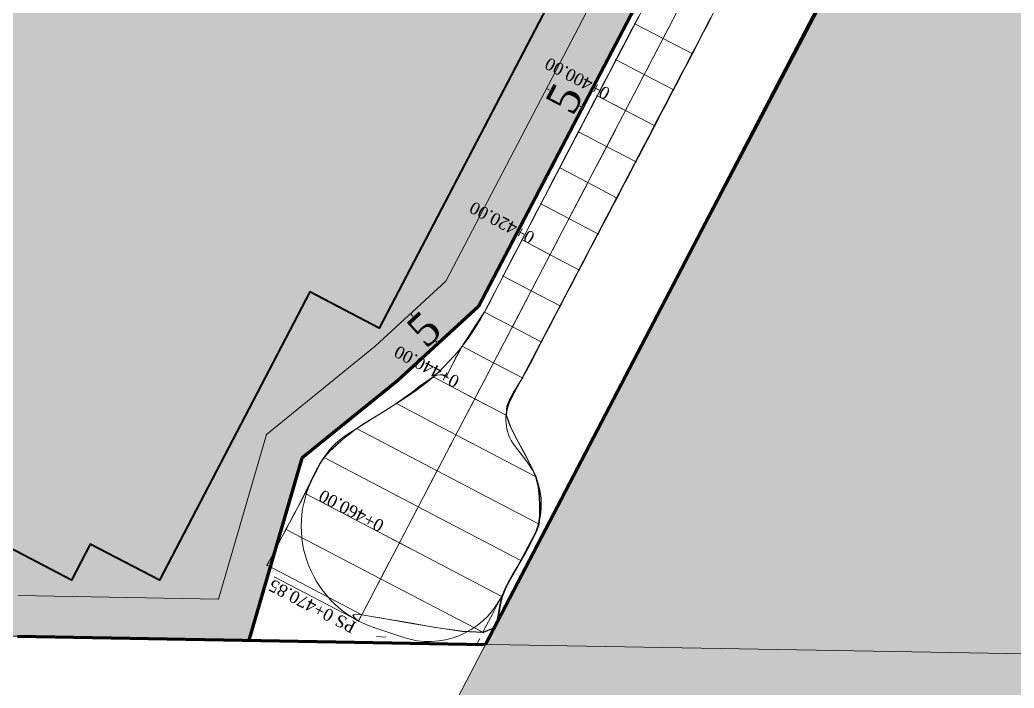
# Model space of a CAD drawing. Header units: metres. Extents: x 478603 to 489313, y 4282657 to 4289463.
# Drawn here: x 479417.5 to 479539.8, y 4286476.1 to 4286558.3 of the extents above; entities that cross this region are included whole.
import ezdxf

# ---------------------------------------------------------------- set-up
doc = ezdxf.new("R2010")
doc.units = ezdxf.units.M
for name, color, linetype, lineweight in [('ADAKENARI', 18, 'Continuous', 0), ('EKS_4', 5, 'Continuous', 0), ('EKSENLER', 3, 'Continuous', 0), ('EYLUL_REV', 8, 'Continuous', 0), ('HDA_4', 30, 'Continuous', 0), ('HDO_4', 30, 'Continuous', 0), ('KALDIRIM', 11, 'Continuous', 0), ('KDA_4', 150, 'Continuous', 20), ('KYA_4', 1, 'Continuous', 20), ('KYO_4', 1, 'Continuous', 20), ('PARSEL_ALAN', 254, 'Continuous', 0), ('PARSEL_SERA_ALAN', 9, 'Continuous', 40), ('PL_ALİNMAN', 1, 'Continuous', 0), ('PL_ENKESIT', 1, 'Continuous', 0), ('PL_KM', 4, 'Continuous', 0), ('PL_KMYAZI', 30, 'Continuous', 0), ('PL_TOTFKM', 7, 'Continuous', 0), ('REVIZE_ONERI_KAM_SNR', 9, 'Continuous', 0), ('ROL_CEPHE', 1, 'Continuous', 0), ('SEV_KYA_HDA', 3, 'Continuous', 0), ('SEV_KYO_HDO', 3, 'Continuous', 0), ('SEV_YKA_KDA', 3, 'Continuous', 0), ('SNR_PLANONAMAA', 233, 'Continuous', 0), ('SNR_YAPIYAK', 18, 'Continuous', 0), ('YKA_4', 33, 'Continuous', 0), ('YKO_4', 33, 'Continuous', 0)]:
    doc.layers.add(name, color=color, linetype=linetype, lineweight=lineweight)
doc.styles.get("Standard").update_dxf_attribs({"font": 'times.ttf'})

msp = doc.modelspace()

# ---------------------------------------------------------------- hatches: boundary and pattern name
at = {"layer": 'PARSEL_ALAN'}
msp.add_hatch(color=256, dxfattribs=at).paths.add_polyline_path([(479298.51, 4286716.47), (479302.24, 4286717.24), (479338.77, 4286687.67), (479363.6, 4286670.69), (479498.89, 4286577.31), (479499.97, 4286572.94), (479473.93, 4286523.09), (479464.49, 4286514.43), (479452.19, 4286504.42), (479445.65, 4286482.02), (479417.18, 4286482.51), (479348.22, 4286483.7), (479307.46, 4286488.78), (479198.43, 4286501.74), (479189.29, 4286507.41)])
at = {"layer": 'PARSEL_SERA_ALAN'}
msp.add_hatch(color=256, dxfattribs=at).paths.add_polyline_path([(479294.52, 4286698.02), (479379.6, 4286653.57), (479377.29, 4286649.14), (479411.32, 4286631.35), (479409.01, 4286626.92), (479443.04, 4286609.14), (479440.73, 4286604.71), (479474.76, 4286586.93), (479472.45, 4286582.49), (479489.46, 4286573.6), (479461.68, 4286520.42), (479453.17, 4286524.87), (479434.65, 4286489.42), (479426.14, 4286493.86), (479423.82, 4286489.43), (479415.31, 4286493.88), (479413, 4286489.45), (479404.49, 4286493.89), (479402.18, 4286489.46), (479393.67, 4286493.9), (479391.35, 4286489.47), (479382.84, 4286493.92), (479380.53, 4286489.49), (479372.02, 4286493.93), (479369.7, 4286489.5), (479361.19, 4286493.95), (479358.88, 4286489.52), (479350.37, 4286493.96), (479348.06, 4286489.53), (479331.04, 4286498.42), (479328.72, 4286493.99), (479320.21, 4286498.43), (479317.9, 4286494), (479309.39, 4286498.45), (479307.07, 4286494.02), (479290.06, 4286502.91), (479287.74, 4286498.48), (479279.23, 4286502.92), (479276.92, 4286498.49), (479259.9, 4286507.38), (479257.59, 4286502.95), (479249.08, 4286507.39), (479246.76, 4286502.96), (479238.25, 4286507.41), (479235.94, 4286502.98), (479218.92, 4286511.87), (479216.6, 4286507.44), (479208.1, 4286511.88), (479199.59, 4286516.33)])
at = {"layer": 'REVIZE_ONERI_KAM_SNR'}
msp.add_hatch(color=256, dxfattribs=at).paths.add_polyline_path([(480391.37, 4287736.67), (479958.38, 4287021.55), (479846.66, 4286823.22), (479817.89, 4286807.32), (479678.54, 4286593.14), (479667.02, 4286563.36), (479171.87, 4285664.49), (479060.05, 4285423.5), (478955.18, 4285211.94), (478971.57, 4285181.44), (478973.58, 4285138.06), (478896.83, 4284994.41), (478884.26, 4284953.22), (478871.38, 4284822.15), (478829.64, 4284818.29), (478829.64, 4284859.4), (478806.79, 4284865.48), (478716.87, 4284674.35), (478705.55, 4284645.23), (478602.86, 4284697.15), (478665.09, 4284834.56), (478661.84, 4284859.59), (478721.27, 4284982.03), (478734.09, 4284989.86), (478857.78, 4285241.35), (478838.86, 4285277.85), (478831.67, 4285382.6), (478866.61, 4285387.39), (478882.65, 4285289.09), (479341.44, 4286225.89), (479492.42, 4286515.34), (479668.69, 4286852.71), (479834.72, 4287134.36), (480316.15, 4287820.51), (480353.75, 4287856.55), (480321.39, 4287969.42), (480358.64, 4287985.06), (480384.47, 4287906.35), (480463.86, 4288018.44), (480598.66, 4288207.44), (480775.09, 4288481.28), (480856.22, 4288581.77), (481195.87, 4289025.92), (481277.92, 4288967.09), (481191.32, 4288856.62), (480684.78, 4288177.97), (480420.91, 4287781.11), (480447.15, 4287667.53), (480456.56, 4287584.46), (480422.31, 4287581.55), (480417.61, 4287623.09), (480404.49, 4287679.88)])

# ---------------------------------------------------------------- linework, layer by layer
at = {"layer": 'ADAKENARI', "lineweight": 200}
for p, q in [((479474.77, 4286481.51), (479580.55, 4286684.03)), ((479499.97, 4286572.94), (479473.93, 4286523.09)), ((479473.93, 4286523.09), (479463.95, 4286513.93)), ((479463.95, 4286513.93), (479452.19, 4286504.42)), ((479452.19, 4286504.42), (479445.65, 4286482.02))]:
    msp.add_line(p, q, dxfattribs=at)
at = {"layer": 'ADAKENARI', "lineweight": 100}
msp.add_line((479417.18, 4286482.51), (479474.77, 4286481.51), dxfattribs=at)
at = {"layer": 'EKS_4'}
for p in [(479496.64, 4286556.03, 935.74), (479494.32, 4286551.6, 935.73), (479492.01, 4286547.17, 935.72), (479489.69, 4286542.74, 935.71), (479487.37, 4286538.31, 935.71), (479485.05, 4286533.88, 935.7), (479482.73, 4286529.45, 935.69), (479480.41, 4286525.02, 935.68), (479478.1, 4286520.59, 935.67), (479475.78, 4286516.16, 935.67), (479473.46, 4286511.73, 935.66), (479471.14, 4286507.3, 935.65), (479468.82, 4286502.87, 935.64), (479466.5, 4286498.44, 935.64), (479464.19, 4286494.01, 935.63), (479461.87, 4286489.58, 935.62), (479459.15, 4286484.39, 935.61), (479459.55, 4286485.15, 935.61)]:
    msp.add_point(p, dxfattribs=at)
at = {"layer": 'EKSENLER'}
msp.add_line((479567.26, 4286690.98), (479459.15, 4286484.39), dxfattribs=at)
at = {"layer": 'EYLUL_REV'}
msp.add_polyline3d([(479198.43, 4286501.74, 0), (479307.46, 4286488.78, 0), (479348.22, 4286483.7, 0), (479564.89, 4286479.96, 0), (479614.14, 4286439.89, 0)], dxfattribs=at)
at = {"layer": 'HDA_4'}
msp.add_polyline3d([(479493.63, 4286558.73, 935.69), (479493.17, 4286557.85, 935.69), (479492.7, 4286556.96, 935.68), (479492.24, 4286556.08, 935.68), (479491.78, 4286555.19, 935.68), (479491.31, 4286554.3, 935.68), (479490.85, 4286553.42, 935.68), (479490.39, 4286552.53, 935.68), (479489.93, 4286551.64, 935.68), (479489.46, 4286550.76, 935.67), (479489, 4286549.87, 935.67), (479488.54, 4286548.99, 935.67), (479488.07, 4286548.1, 935.67), (479487.61, 4286547.21, 935.67), (479487.15, 4286546.33, 935.67), (479486.68, 4286545.44, 935.66), (479486.22, 4286544.55, 935.66), (479485.76, 4286543.67, 935.66), (479485.29, 4286542.78, 935.66), (479484.83, 4286541.9, 935.66), (479484.37, 4286541.01, 935.66), (479483.9, 4286540.12, 935.66), (479483.44, 4286539.24, 935.65), (479482.98, 4286538.35, 935.65), (479482.51, 4286537.46, 935.65), (479482.05, 4286536.58, 935.65), (479481.59, 4286535.69, 935.65), (479481.12, 4286534.81, 935.65), (479480.66, 4286533.92, 935.64), (479480.2, 4286533.03, 935.64), (479479.74, 4286532.15, 935.64), (479479.27, 4286531.26, 935.64), (479478.81, 4286530.37, 935.64), (479478.34, 4286529.49, 935.64), (479477.88, 4286528.6, 935.64), (479477.42, 4286527.72, 935.63), (479476.96, 4286526.83, 935.63), (479476.5, 4286525.94, 935.63), (479476.04, 4286525.05, 935.63), (479475.59, 4286524.16, 935.63), (479475.12, 4286523.27, 935.63), (479474.64, 4286522.4, 935.62), (479474.12, 4286521.54, 935.62), (479473.57, 4286520.7, 935.62), (479473.02, 4286519.86, 935.62), (479472.46, 4286519.02, 935.62), (479471.91, 4286518.19, 935.62), (479471.92, 4286518.21, 935.64)], dxfattribs=at)
for p in [(479493.17, 4286557.85, 935.69), (479490.85, 4286553.42, 935.68), (479488.54, 4286548.99, 935.67), (479486.22, 4286544.55, 935.66), (479483.9, 4286540.12, 935.66), (479481.59, 4286535.69, 935.65), (479479.27, 4286531.26, 935.64), (479476.96, 4286526.83, 935.63), (479474.64, 4286522.4, 935.62), (479471.91, 4286518.19, 935.62), (479459.14, 4286484.4, 935.56)]:
    msp.add_point(p, dxfattribs=at)
at = {"layer": 'HDO_4'}
msp.add_polyline3d([(479502.51, 4286558.6, 935.69), (479502.05, 4286557.72, 935.69), (479501.59, 4286556.83, 935.69), (479501.12, 4286555.94, 935.69), (479500.66, 4286555.06, 935.69), (479500.19, 4286554.17, 935.69), (479499.73, 4286553.29, 935.68), (479499.27, 4286552.4, 935.68), (479498.8, 4286551.51, 935.68), (479498.34, 4286550.63, 935.68), (479497.88, 4286549.74, 935.68), (479497.41, 4286548.86, 935.68), (479496.95, 4286547.97, 935.68), (479496.49, 4286547.08, 935.67), (479496.02, 4286546.2, 935.67), (479495.56, 4286545.31, 935.67), (479495.09, 4286544.42, 935.67), (479494.63, 4286543.54, 935.67), (479494.17, 4286542.65, 935.67), (479493.7, 4286541.77, 935.66), (479493.24, 4286540.88, 935.66), (479492.78, 4286539.99, 935.66), (479492.31, 4286539.11, 935.66), (479491.85, 4286538.22, 935.66), (479491.39, 4286537.34, 935.66), (479490.92, 4286536.45, 935.66), (479490.46, 4286535.56, 935.65), (479489.99, 4286534.68, 935.65), (479489.53, 4286533.79, 935.65), (479489.07, 4286532.91, 935.65), (479488.6, 4286532.02, 935.65), (479488.14, 4286531.13, 935.65), (479487.68, 4286530.25, 935.64), (479487.21, 4286529.36, 935.64), (479486.75, 4286528.48, 935.64), (479486.28, 4286527.59, 935.64), (479485.82, 4286526.7, 935.64), (479485.36, 4286525.82, 935.64), (479484.89, 4286524.93, 935.64), (479484.43, 4286524.05, 935.63), (479483.97, 4286523.16, 935.63), (479483.5, 4286522.28, 935.63), (479483.04, 4286521.39, 935.63), (479482.57, 4286520.5, 935.63), (479482.11, 4286519.62, 935.63), (479481.65, 4286518.73, 935.62), (479481.19, 4286517.84, 935.62), (479480.74, 4286516.95, 935.62), (479480.28, 4286516.06, 935.62), (479479.81, 4286515.18, 935.62), (479479.33, 4286514.3, 935.62), (479478.81, 4286513.44, 935.62), (479478.28, 4286512.59, 935.61), (479477.79, 4286511.72, 935.61), (479477.41, 4286510.79, 935.61), (479477.33, 4286509.71, 935.61), (479477.81, 4286508.32, 935.61), (479478.59, 4286506.79, 935.61), (479479.45, 4286505.21, 935.6), (479480.29, 4286503.64, 935.6), (479480.95, 4286502.16, 935.6), (479481.28, 4286500.87, 935.6), (479481.4, 4286499.67, 935.6), (479481.45, 4286498.52, 935.6), (479481.43, 4286497.4, 935.6), (479481.3, 4286496.34, 935.59), (479480.98, 4286495.38, 935.59), (479480.55, 4286494.47, 935.59), (479480.09, 4286493.59, 935.59), (479479.61, 4286492.71, 935.59), (479479.13, 4286491.83, 935.59), (479478.62, 4286490.97, 935.58), (479478.12, 4286490.1, 935.58), (479477.63, 4286489.23, 935.58), (479477.16, 4286488.34, 935.58), (479476.79, 4286487.42, 935.58), (479476.56, 4286486.41, 935.58), (479476.39, 4286485.38, 935.58), (479476.16, 4286484.39, 935.57), (479475.67, 4286483.51, 935.57), (479474.45, 4286483, 935.57), (479471.89, 4286483.13, 935.57), (479468.63, 4286483.61, 935.57), (479465.21, 4286484.19, 935.57), (479461.99, 4286484.76, 935.56), (479459.56, 4286485.14, 935.56), (479458.6, 4286485.2, 935.56), (479458.45, 4286485.06, 935.56), (479458.6, 4286484.86, 935.56), (479458.87, 4286484.63, 935.56), (479459.16, 4286484.39, 935.56)], dxfattribs=at)
for p in [(479500.19, 4286554.17, 935.69), (479497.88, 4286549.74, 935.68), (479495.56, 4286545.31, 935.67), (479493.24, 4286540.88, 935.66), (479490.92, 4286536.45, 935.66), (479488.6, 4286532.02, 935.65), (479486.28, 4286527.59, 935.64), (479483.97, 4286523.16, 935.63), (479481.65, 4286518.73, 935.62), (479479.33, 4286514.3, 935.62), (479477.33, 4286509.71, 935.61), (479480.95, 4286502.16, 935.6), (479481.3, 4286496.34, 935.59), (479479.13, 4286491.83, 935.59), (479476.79, 4286487.42, 935.58), (479459.16, 4286484.39, 935.56), (479459.56, 4286485.14, 935.56), (479474.45, 4286483, 935.57)]:
    msp.add_point(p, dxfattribs=at)
at = {"layer": 'KALDIRIM'}
for p, q in [((479570.8, 4286689.12), (479477.92, 4286511.62)), ((479500.97, 4286572.77), (479474.57, 4286522.24)), ((479457.76, 4286507.33), (479464.72, 4286511.7)), ((479478.37, 4286505.97), (479479.87, 4286504.01)), ((479453.64, 4286502.21), (479454.48, 4286503.81)), ((479480.64, 4286494.73), (479476.62, 4286487.18)), ((479464.62, 4286482.39), (479461.06, 4286483.58)), ((479461.35, 4286482.48), (479462.53, 4286482.39)), ((479473.7, 4286481.53), (479474.07, 4286482.23))]:
    msp.add_line(p, q, dxfattribs=at)
for centre, radius, start, end in [((479449.63, 4286535.69), 28.34, 302.1715, 331.6574), ((479482.5, 4286509.14), 5.21, 151.6544, 217.5051), ((479462.73, 4286499.42), 9.34, 122.1715, 151.9775), ((479473.05, 4286498.77), 8.6, 331.9775, 37.5051), ((479465.24, 4286496.04), 13.14, 151.9775, 251.4861), ((479467.79, 4286491.87), 10, 251.4861, 331.9775)]:
    msp.add_arc(centre, radius, start, end, dxfattribs=at)
at = {"layer": 'KDA_4'}
msp.add_polyline3d([(479470.03, 4286514.57, 935.66), (479469.75, 4286514.61, 935.65), (479469.47, 4286514.65, 935.64), (479469.18, 4286514.66, 935.63), (479468.83, 4286514.62, 935.62), (479468.33, 4286514.41, 935.6), (479467.58, 4286513.91, 935.58), (479466.69, 4286513.26, 935.54), (479465.75, 4286512.55, 935.51), (479464.78, 4286511.83, 935.48), (479463.8, 4286511.14, 935.44), (479462.81, 4286510.5, 935.4), (479461.81, 4286509.89, 935.37), (479460.82, 4286509.29, 935.33), (479459.84, 4286508.69, 935.29), (479458.9, 4286508.06, 935.26), (479458.02, 4286507.4, 935.24), (479457.18, 4286506.71, 935.22), (479456.37, 4286506, 935.2), (479455.59, 4286505.28, 935.18), (479454.89, 4286504.52, 935.16), (479454.34, 4286503.67, 935.15), (479453.87, 4286502.79, 935.14), (479453.43, 4286501.89, 935.14), (479453, 4286500.99, 935.13), (479452.56, 4286500.1, 935.12), (479452.1, 4286499.21, 935.11), (479451.63, 4286498.32, 935.1), (479451.16, 4286497.44, 935.09), (479450.69, 4286496.56, 935.08), (479450.22, 4286495.68, 935.07), (479449.75, 4286494.79, 935.06), (479449.28, 4286493.91, 935.06), (479448.81, 4286493.02, 935.05), (479448.35, 4286492.14, 935.04), (479447.88, 4286491.26, 935.03)], dxfattribs=at)
for p in [(479468.33, 4286514.41, 935.6), (479463.8, 4286511.14, 935.44), (479458.9, 4286508.06, 935.26), (479454.89, 4286504.52, 935.16), (479452.56, 4286500.1, 935.12), (479450.22, 4286495.68, 935.07), (479447.88, 4286491.26, 935.03)]:
    msp.add_point(p, dxfattribs=at)
at = {"layer": 'KYA_4'}
msp.add_polyline3d([(479493.61, 4286558.74, 935.87), (479493.15, 4286557.86, 935.91), (479492.68, 4286556.97, 935.92), (479492.22, 4286556.09, 935.94), (479491.75, 4286555.2, 935.95), (479491.29, 4286554.32, 935.96), (479490.82, 4286553.43, 935.98), (479490.36, 4286552.55, 935.98), (479489.9, 4286551.66, 935.97), (479489.44, 4286550.77, 935.97), (479488.97, 4286549.89, 935.97), (479488.51, 4286549, 935.97), (479488.05, 4286548.11, 935.96), (479487.58, 4286547.23, 935.95), (479487.12, 4286546.34, 935.94), (479486.66, 4286545.45, 935.93), (479486.2, 4286544.57, 935.92), (479485.73, 4286543.68, 935.9), (479485.27, 4286542.79, 935.89), (479484.81, 4286541.91, 935.88), (479484.35, 4286541.02, 935.86), (479483.89, 4286540.13, 935.85), (479483.42, 4286539.25, 935.83), (479482.96, 4286538.36, 935.82), (479482.5, 4286537.47, 935.8), (479482.04, 4286536.58, 935.79), (479481.58, 4286535.7, 935.77), (479481.11, 4286534.81, 935.77), (479480.65, 4286533.92, 935.76), (479480.19, 4286533.04, 935.76), (479479.73, 4286532.15, 935.76), (479479.26, 4286531.27, 935.75), (479478.8, 4286530.38, 935.74), (479478.33, 4286529.49, 935.74), (479477.87, 4286528.61, 935.73), (479477.41, 4286527.72, 935.72), (479476.95, 4286526.83, 935.72), (479476.49, 4286525.94, 935.71), (479476.04, 4286525.05, 935.7), (479475.59, 4286524.17, 935.69), (479475.13, 4286523.28, 935.68), (479474.64, 4286522.4, 935.67), (479474.1, 4286521.54, 935.67), (479473.53, 4286520.68, 935.66), (479472.97, 4286519.83, 935.65), (479472.41, 4286518.99, 935.65), (479471.9, 4286518.19, 935.64), (479471.48, 4286517.43, 935.65), (479471.1, 4286516.71, 935.65), (479470.74, 4286515.99, 935.65), (479470.38, 4286515.28, 935.66), (479470.03, 4286514.57, 935.66)], dxfattribs=at)
for p in [(479493.15, 4286557.86, 935.91), (479490.82, 4286553.43, 935.98), (479488.51, 4286549, 935.97), (479486.2, 4286544.57, 935.92), (479483.89, 4286540.13, 935.85), (479481.58, 4286535.7, 935.77), (479479.26, 4286531.27, 935.75), (479476.95, 4286526.83, 935.72), (479474.64, 4286522.4, 935.67), (479471.9, 4286518.19, 935.64), (479459.14, 4286484.4, 935.61)]:
    msp.add_point(p, dxfattribs=at)
at = {"layer": 'KYO_4'}
msp.add_polyline3d([(479502.55, 4286558.58, 936.13), (479502.09, 4286557.69, 936.16), (479501.63, 4286556.81, 936.19), (479501.17, 4286555.92, 936.22), (479500.71, 4286555.03, 936.25), (479500.25, 4286554.14, 936.28), (479499.79, 4286553.26, 936.29), (479499.32, 4286552.37, 936.3), (479498.86, 4286551.48, 936.3), (479498.4, 4286550.6, 936.31), (479497.93, 4286549.71, 936.32), (479497.47, 4286548.83, 936.31), (479497, 4286547.94, 936.3), (479496.54, 4286547.05, 936.29), (479496.08, 4286546.17, 936.28), (479495.61, 4286545.28, 936.28), (479495.15, 4286544.4, 936.27), (479494.68, 4286543.51, 936.26), (479494.22, 4286542.63, 936.26), (479493.76, 4286541.74, 936.25), (479493.29, 4286540.85, 936.24), (479492.83, 4286539.97, 936.24), (479492.36, 4286539.08, 936.24), (479491.9, 4286538.2, 936.24), (479491.44, 4286537.31, 936.23), (479490.97, 4286536.42, 936.23), (479490.51, 4286535.54, 936.22), (479490.04, 4286534.65, 936.21), (479489.58, 4286533.77, 936.2), (479489.11, 4286532.88, 936.18), (479488.65, 4286532, 936.17), (479488.18, 4286531.11, 936.15), (479487.72, 4286530.23, 936.13), (479487.25, 4286529.34, 936.1), (479486.79, 4286528.46, 936.08), (479486.32, 4286527.57, 936.06), (479485.86, 4286526.69, 936.04), (479485.39, 4286525.8, 936.03), (479484.93, 4286524.92, 936.01), (479484.46, 4286524.03, 936), (479484, 4286523.14, 935.98), (479483.53, 4286522.26, 935.97), (479483.07, 4286521.37, 935.95), (479482.6, 4286520.49, 935.94), (479482.14, 4286519.6, 935.92), (479481.67, 4286518.72, 935.91), (479481.22, 4286517.83, 935.9), (479480.76, 4286516.94, 935.89), (479480.3, 4286516.05, 935.88), (479479.84, 4286515.16, 935.87), (479479.35, 4286514.29, 935.86), (479478.83, 4286513.43, 935.87), (479478.31, 4286512.58, 935.88), (479477.81, 4286511.71, 935.9), (479477.43, 4286510.78, 935.91), (479477.35, 4286509.69, 935.93), (479477.84, 4286508.31, 935.98), (479478.63, 4286506.77, 936.04), (479479.5, 4286505.18, 936.1), (479480.34, 4286503.61, 936.16), (479481.01, 4286502.14, 936.22), (479481.33, 4286500.84, 936.24), (479481.46, 4286499.64, 936.27), (479481.51, 4286498.49, 936.29), (479481.49, 4286497.37, 936.31), (479481.37, 4286496.3, 936.33), (479481.05, 4286495.34, 936.33), (479480.62, 4286494.44, 936.33), (479480.16, 4286493.55, 936.33), (479479.68, 4286492.67, 936.34), (479479.19, 4286491.8, 936.34), (479478.69, 4286490.93, 936.34), (479478.19, 4286490.07, 936.35), (479477.7, 4286489.19, 936.36), (479477.23, 4286488.31, 936.36), (479476.86, 4286487.38, 936.37), (479476.64, 4286486.37, 936.38), (479476.47, 4286485.34, 936.38), (479476.24, 4286484.35, 936.38), (479475.74, 4286483.47, 936.39), (479474.52, 4286482.96, 936.4), (479471.95, 4286483.1, 936.26), (479468.68, 4286483.58, 936.09), (479465.24, 4286484.18, 935.91), (479462.01, 4286484.75, 935.75), (479459.56, 4286485.14, 935.62), (479458.6, 4286485.2, 935.62), (479458.45, 4286485.06, 935.61), (479458.61, 4286484.86, 935.61), (479458.87, 4286484.63, 935.61), (479459.17, 4286484.39, 935.61)], dxfattribs=at)
for p in [(479500.25, 4286554.14, 936.28), (479497.93, 4286549.71, 936.32), (479495.61, 4286545.28, 936.28), (479493.29, 4286540.85, 936.24), (479490.97, 4286536.42, 936.23), (479488.65, 4286532, 936.17), (479486.32, 4286527.57, 936.06), (479484, 4286523.14, 935.98), (479481.67, 4286518.72, 935.91), (479479.35, 4286514.29, 935.86), (479477.35, 4286509.69, 935.93), (479481.01, 4286502.14, 936.22), (479481.37, 4286496.3, 936.33), (479479.19, 4286491.8, 936.34), (479476.86, 4286487.38, 936.37), (479459.17, 4286484.39, 935.61), (479459.56, 4286485.14, 935.62), (479474.52, 4286482.96, 936.4)]:
    msp.add_point(p, dxfattribs=at)
at = {"layer": 'PARSEL_ALAN'}
for points in [[(479298.51, 4286716.47, 921.09), (479302.24, 4286717.24, 919.87), (479338.77, 4286687.67, 924.91), (479363.6, 4286670.69, 927.05), (479498.89, 4286577.31, 935.49), (479499.97, 4286572.94, 935.68), (479473.93, 4286523.09, 935.65), (479464.49, 4286514.43, 935.43), (479452.19, 4286504.42, 935.04), (479445.65, 4286482.02, 935.05), (479417.18, 4286482.51, 933.67), (479348.22, 4286483.7, 930.26), (479307.46, 4286488.78, 928.1), (479198.43, 4286501.74, 922.1), (479189.29, 4286507.41, 921.58), (479298.51, 4286716.47, 921.09)], [(479298.51, 4286716.47, 0), (479302.24, 4286717.24, 0), (479338.77, 4286687.67, 0), (479363.6, 4286670.69, 0), (479498.89, 4286577.31, 0), (479499.97, 4286572.94, 0), (479473.93, 4286523.09, 0), (479464.49, 4286514.43, 0), (479452.19, 4286504.42, 0), (479445.65, 4286482.02, 0), (479417.18, 4286482.51, 0), (479348.22, 4286483.7, 0), (479307.46, 4286488.78, 0), (479198.43, 4286501.74, 0), (479189.29, 4286507.41, 0), (479298.51, 4286716.47, 0)]]:
    msp.add_polyline3d(points, close=True, dxfattribs=at)
at = {"layer": 'PARSEL_SERA_ALAN'}
msp.add_polyline3d([(479409.01, 4286626.92, 0), (479443.04, 4286609.14, 0), (479440.73, 4286604.71, 0), (479474.76, 4286586.93, 0), (479472.45, 4286582.49, 0), (479489.46, 4286573.6, 0), (479461.68, 4286520.42, 0), (479453.17, 4286524.87, 0), (479434.65, 4286489.42, 0), (479426.14, 4286493.86, 0), (479423.82, 4286489.43, 0), (479415.31, 4286493.88, 0)], dxfattribs=at)
msp.add_polyline3d([(479409.01, 4286626.92, 0), (479443.04, 4286609.14, 0), (479440.73, 4286604.71, 0), (479474.76, 4286586.93, 0), (479472.45, 4286582.49, 0), (479489.46, 4286573.6, 0), (479461.68, 4286520.42, 0), (479453.17, 4286524.87, 0), (479434.65, 4286489.42, 0), (479426.14, 4286493.86, 0), (479423.82, 4286489.43, 0), (479415.31, 4286493.88, 0)], dxfattribs=at)
at = {"layer": 'PL_ALİNMAN'}
for p, q in [((479497.71, 4286558.07), (479495.39, 4286553.64)), ((479494.93, 4286552.76), (479494.7, 4286552.31)), ((479494.23, 4286551.43), (479491.91, 4286547)), ((479491.45, 4286546.11), (479491.22, 4286545.67)), ((479490.76, 4286544.78), (479488.44, 4286540.35)), ((479487.97, 4286539.47), (479487.74, 4286539.02)), ((479487.28, 4286538.14), (479484.96, 4286533.71)), ((479484.5, 4286532.82), (479484.26, 4286532.38)), ((479483.8, 4286531.49), (479481.48, 4286527.06)), ((479481.02, 4286526.18), (479480.79, 4286525.73)), ((479480.32, 4286524.85), (479478.01, 4286520.42)), ((479477.54, 4286519.53), (479477.31, 4286519.09)), ((479476.85, 4286518.2), (479474.53, 4286513.77)), ((479474.06, 4286512.89), (479473.83, 4286512.44)), ((479473.37, 4286511.56), (479471.05, 4286507.13)), ((479470.59, 4286506.24), (479470.35, 4286505.8)), ((479469.89, 4286504.91), (479467.57, 4286500.48)), ((479467.11, 4286499.6), (479466.88, 4286499.15)), ((479466.41, 4286498.27), (479464.1, 4286493.84)), ((479463.63, 4286492.95), (479463.4, 4286492.51)), ((479462.94, 4286491.62), (479460.62, 4286487.19)), ((479460.15, 4286486.31), (479459.92, 4286485.86)), ((479459.46, 4286484.98), (479459.15, 4286484.39))]:
    msp.add_line(p, q, dxfattribs=at)
at = {"layer": 'PL_ENKESIT'}
for points in [[(479500.25, 4286554.14, 936.28), (479500.19, 4286554.17, 935.69), (479500.19, 4286554.18, 935.74), (479496.64, 4286556.03, 935.74), (479493.18, 4286557.84, 935.74), (479493.17, 4286557.85, 935.69), (479493.15, 4286557.86, 935.91)], [(479497.93, 4286549.71, 936.32), (479497.88, 4286549.74, 935.68), (479497.87, 4286549.75, 935.73), (479494.32, 4286551.6, 935.73), (479490.86, 4286553.41, 935.73), (479490.85, 4286553.42, 935.68), (479490.82, 4286553.43, 935.98)], [(479495.61, 4286545.28, 936.28), (479495.56, 4286545.31, 935.67), (479495.55, 4286545.32, 935.72), (479492.01, 4286547.17, 935.72), (479488.54, 4286548.98, 935.72), (479488.54, 4286548.99, 935.67), (479488.51, 4286549, 935.97)], [(479493.29, 4286540.85, 936.24), (479493.24, 4286540.88, 935.66), (479493.23, 4286540.89, 935.71), (479489.69, 4286542.74, 935.71), (479486.23, 4286544.55, 935.71), (479486.22, 4286544.55, 935.66), (479486.2, 4286544.57, 935.92)], [(479490.97, 4286536.42, 936.23), (479490.92, 4286536.45, 935.66), (479490.91, 4286536.46, 935.71), (479487.37, 4286538.31, 935.71), (479483.91, 4286540.12, 935.71), (479483.9, 4286540.12, 935.66), (479483.89, 4286540.13, 935.85)], [(479488.65, 4286532, 936.17), (479488.6, 4286532.02, 935.65), (479488.59, 4286532.03, 935.7), (479485.05, 4286533.88, 935.7), (479481.6, 4286535.69, 935.7), (479481.59, 4286535.69, 935.65), (479481.58, 4286535.7, 935.77)], [(479486.32, 4286527.57, 936.06), (479486.28, 4286527.59, 935.64), (479486.28, 4286527.6, 935.69), (479482.73, 4286529.45, 935.69), (479479.28, 4286531.26, 935.69), (479479.27, 4286531.26, 935.64), (479479.26, 4286531.27, 935.75)], [(479484, 4286523.14, 935.98), (479483.97, 4286523.16, 935.63), (479483.96, 4286523.17, 935.68), (479480.41, 4286525.02, 935.68), (479476.96, 4286526.82, 935.68), (479476.96, 4286526.83, 935.63), (479476.95, 4286526.83, 935.72)], [(479481.67, 4286518.72, 935.91), (479481.65, 4286518.73, 935.62), (479481.64, 4286518.74, 935.67), (479478.1, 4286520.59, 935.67), (479474.65, 4286522.39, 935.67), (479474.64, 4286522.4, 935.62), (479474.64, 4286522.4, 935.67)], [(479479.35, 4286514.29, 935.86), (479479.33, 4286514.3, 935.62), (479479.32, 4286514.31, 935.67), (479475.78, 4286516.16, 935.67), (479471.92, 4286518.18, 935.67), (479471.91, 4286518.19, 935.62), (479471.9, 4286518.19, 935.64)], [(479477.35, 4286509.69, 935.93), (479477.33, 4286509.71, 935.61), (479477.32, 4286509.71, 935.66), (479473.46, 4286511.73, 935.66), (479468.34, 4286514.41, 935.66), (479468.33, 4286514.41, 935.6)], [(479481.01, 4286502.14, 936.22), (479480.95, 4286502.16, 935.6), (479480.94, 4286502.17, 935.65), (479471.14, 4286507.3, 935.65), (479463.81, 4286511.13, 935.65), (479463.8, 4286511.14, 935.44)], [(479481.37, 4286496.3, 936.33), (479481.3, 4286496.34, 935.59), (479481.29, 4286496.34, 935.64), (479468.82, 4286502.87, 935.64), (479458.91, 4286508.05, 935.64), (479458.9, 4286508.06, 935.26)], [(479479.19, 4286491.8, 936.34), (479479.13, 4286491.83, 935.59), (479479.12, 4286491.84, 935.64), (479466.5, 4286498.44, 935.64), (479454.91, 4286504.5, 935.64), (479454.89, 4286504.52, 935.16)], [(479476.86, 4286487.38, 936.37), (479476.79, 4286487.42, 935.58), (479476.78, 4286487.42, 935.63), (479464.19, 4286494.01, 935.63), (479452.58, 4286500.08, 935.63), (479452.56, 4286500.1, 935.12)], [(479474.52, 4286482.96, 936.4), (479474.45, 4286483, 935.57), (479474.44, 4286483, 935.62), (479461.87, 4286489.58, 935.62), (479450.24, 4286495.66, 935.62), (479450.22, 4286495.68, 935.07)], [(479459.56, 4286485.14, 935.62), (479459.56, 4286485.14, 935.56), (479459.55, 4286485.15, 935.61), (479447.91, 4286491.24, 935.61), (479447.88, 4286491.26, 935.03)], [(479459.17, 4286484.39, 935.61), (479459.16, 4286484.39, 935.56), (479459.15, 4286484.39, 935.61), (479459.14, 4286484.4, 935.56), (479459.14, 4286484.4, 935.61)]]:
    msp.add_polyline3d(points, dxfattribs=at)
at = {"layer": 'PL_KM'}
for p, q in [((479490.68, 4286547.87), (479493.33, 4286546.47)), ((479481.4, 4286530.15), (479484.06, 4286528.75)), ((479472.13, 4286512.43), (479474.79, 4286511.03)), ((479462.86, 4286494.7), (479465.51, 4286493.31))]:
    msp.add_line(p, q, dxfattribs=at)
at = {"layer": 'REVIZE_ONERI_KAM_SNR'}
msp.add_polyline3d([(479341.44, 4286225.89, 0), (479492.42, 4286515.34, 0), (479668.69, 4286852.71, 0)], dxfattribs=at)
msp.add_polyline3d([(479341.44, 4286225.89, 0), (479492.42, 4286515.34, 0), (479668.69, 4286852.71, 0)], dxfattribs=at)
msp.add_polyline3d([(479341.44, 4286225.89, 0), (479492.42, 4286515.34, 0), (479668.69, 4286852.71, 0)], dxfattribs=at)
at = {"layer": 'ROL_CEPHE'}
for p, q in [((479482.28, 4286549.88), (479482.64, 4286549.7)), ((479486.71, 4286547.57), (479486.36, 4286547.75)), ((479465.56, 4286522.2), (479465.83, 4286521.9)), ((479468.94, 4286518.51), (479468.67, 4286518.81))]:
    msp.add_line(p, q, dxfattribs=at)
at = {"layer": 'SEV_KYA_HDA'}
for p, q in [((479493.15, 4286557.86, 935.91), (479493.16, 4286557.85, 935.8)), ((479492.22, 4286556.09, 935.94), (479492.24, 4286556.08, 935.68)), ((479491.29, 4286554.32, 935.96), (479491.3, 4286554.31, 935.82)), ((479490.36, 4286552.55, 935.98), (479490.39, 4286552.53, 935.68)), ((479489.44, 4286550.77, 935.97), (479489.45, 4286550.77, 935.82)), ((479488.51, 4286549, 935.97), (479488.54, 4286548.99, 935.67)), ((479487.58, 4286547.23, 935.95), (479487.6, 4286547.22, 935.81)), ((479486.66, 4286545.45, 935.93), (479486.68, 4286545.44, 935.66)), ((479485.73, 4286543.68, 935.9), (479485.75, 4286543.67, 935.78)), ((479484.81, 4286541.91, 935.88), (479484.83, 4286541.9, 935.66)), ((479483.89, 4286540.13, 935.85), (479483.89, 4286540.13, 935.75)), ((479482.96, 4286538.36, 935.82), (479482.98, 4286538.35, 935.65)), ((479482.04, 4286536.58, 935.79), (479482.04, 4286536.58, 935.72)), ((479481.11, 4286534.81, 935.77), (479481.12, 4286534.81, 935.65)), ((479480.19, 4286533.04, 935.76), (479480.19, 4286533.04, 935.7)), ((479479.26, 4286531.27, 935.75), (479479.27, 4286531.26, 935.64)), ((479478.33, 4286529.49, 935.74), (479478.34, 4286529.49, 935.69)), ((479477.41, 4286527.72, 935.72), (479477.42, 4286527.72, 935.63)), ((479476.49, 4286525.94, 935.71), (479476.5, 4286525.94, 935.67)), ((479475.59, 4286524.16, 935.69), (479475.59, 4286524.16, 935.63)), ((479474.64, 4286522.4, 935.67), (479474.64, 4286522.4, 935.65))]:
    msp.add_line(p, q, dxfattribs=at)
at = {"layer": 'SEV_KYO_HDO'}
for p, q in [((479502.09, 4286557.69, 936.16), (479502.07, 4286557.7, 935.93)), ((479501.17, 4286555.92, 936.22), (479501.12, 4286555.94, 935.69)), ((479500.25, 4286554.14, 936.28), (479500.22, 4286554.16, 935.98)), ((479499.32, 4286552.37, 936.3), (479499.27, 4286552.4, 935.68)), ((479498.4, 4286550.6, 936.31), (479498.37, 4286550.61, 936)), ((479497.47, 4286548.83, 936.31), (479497.41, 4286548.86, 935.68)), ((479496.54, 4286547.05, 936.29), (479496.51, 4286547.07, 935.98)), ((479495.61, 4286545.28, 936.28), (479495.56, 4286545.31, 935.67)), ((479494.68, 4286543.51, 936.26), (479494.66, 4286543.53, 935.97)), ((479493.76, 4286541.74, 936.25), (479493.7, 4286541.77, 935.66)), ((479492.83, 4286539.97, 936.24), (479492.8, 4286539.98, 935.95)), ((479491.9, 4286538.2, 936.24), (479491.85, 4286538.22, 935.66)), ((479490.97, 4286536.42, 936.23), (479490.95, 4286536.44, 935.94)), ((479490.04, 4286534.65, 936.21), (479489.99, 4286534.68, 935.65)), ((479489.11, 4286532.88, 936.18), (479489.09, 4286532.89, 935.92)), ((479488.18, 4286531.11, 936.15), (479488.14, 4286531.13, 935.65)), ((479487.25, 4286529.34, 936.1), (479487.23, 4286529.35, 935.87)), ((479486.32, 4286527.57, 936.06), (479486.28, 4286527.59, 935.64)), ((479485.39, 4286525.8, 936.03), (479485.37, 4286525.81, 935.83)), ((479484.46, 4286524.03, 936), (479484.43, 4286524.05, 935.63)), ((479483.53, 4286522.26, 935.97), (479483.52, 4286522.27, 935.8)), ((479482.6, 4286520.49, 935.94), (479482.57, 4286520.5, 935.63)), ((479481.67, 4286518.72, 935.91), (479481.66, 4286518.72, 935.77)), ((479480.76, 4286516.94, 935.89), (479480.74, 4286516.95, 935.62)), ((479479.84, 4286515.16, 935.87), (479479.82, 4286515.17, 935.74)), ((479478.83, 4286513.43, 935.87), (479478.81, 4286513.44, 935.62)), ((479477.81, 4286511.71, 935.9), (479477.8, 4286511.71, 935.75)), ((479477.35, 4286509.69, 935.93), (479477.33, 4286509.71, 935.61)), ((479478.63, 4286506.77, 936.04), (479478.61, 4286506.78, 935.82)), ((479480.34, 4286503.61, 936.16), (479480.29, 4286503.64, 935.6)), ((479481.33, 4286500.84, 936.24), (479481.3, 4286500.85, 935.92)), ((479481.51, 4286498.49, 936.29), (479481.45, 4286498.52, 935.6)), ((479481.37, 4286496.3, 936.33), (479481.34, 4286496.32, 935.96)), ((479480.62, 4286494.44, 936.33), (479480.55, 4286494.47, 935.59)), ((479479.68, 4286492.67, 936.34), (479479.65, 4286492.69, 935.96)), ((479477.7, 4286489.2, 936.36), (479477.66, 4286489.21, 935.97)), ((479476.86, 4286487.38, 936.37), (479476.79, 4286487.42, 935.58)), ((479459.56, 4286485.14, 935.62), (479459.56, 4286485.14, 935.59)), ((479476.46, 4286485.33, 936.38), (479476.43, 4286485.35, 935.98)), ((479465.96, 4286484.05, 935.95), (479465.92, 4286484.07, 935.57)), ((479475.71, 4286483.46, 936.39), (479475.64, 4286483.5, 935.57)), ((479472.12, 4286483.09, 936.27), (479472.09, 4286483.1, 935.92))]:
    msp.add_line(p, q, dxfattribs=at)
at = {"layer": 'SEV_YKA_KDA'}
for p, q in [((479468.34, 4286514.41, 935.66), (479468.33, 4286514.41, 935.6)), ((479466.5, 4286513.11, 935.66), (479466.5, 4286513.11, 935.6)), ((479464.72, 4286511.79, 935.65), (479464.72, 4286511.79, 935.47)), ((479462.85, 4286510.51, 935.65), (479462.84, 4286510.51, 935.53)), ((479460.85, 4286509.3, 935.65), (479460.84, 4286509.3, 935.33)), ((479458.91, 4286508.05, 935.64), (479458.91, 4286508.06, 935.45)), ((479457.2, 4286506.69, 935.64), (479457.18, 4286506.7, 935.22)), ((479455.61, 4286505.27, 935.64), (479455.6, 4286505.27, 935.41)), ((479454.37, 4286503.66, 935.63), (479454.34, 4286503.67, 935.15)), ((479453.45, 4286501.88, 935.63), (479453.44, 4286501.89, 935.38)), ((479452.58, 4286500.08, 935.63), (479452.56, 4286500.1, 935.12)), ((479451.65, 4286498.31, 935.63), (479451.64, 4286498.32, 935.36)), ((479450.71, 4286496.55, 935.62), (479450.69, 4286496.56, 935.08)), ((479449.77, 4286494.78, 935.62), (479449.76, 4286494.79, 935.34)), ((479448.84, 4286493.01, 935.62), (479448.81, 4286493.02, 935.05)), ((479447.91, 4286491.24, 935.61), (479447.89, 4286491.25, 935.32))]:
    msp.add_line(p, q, dxfattribs=at)
at = {"layer": 'SNR_PLANONAMAA'}
for p, q in [((479683.23, 4286878.38, 942.48), (479474.77, 4286481.51, 942.48)), ((479474.77, 4286481.51, 942.48), (479348.22, 4286483.7, 942.48))]:
    msp.add_line(p, q, dxfattribs=at)
at = {"layer": 'SNR_YAPIYAK'}
for p, q in [((479494.66, 4286573.58, 923.25), (479469.9, 4286526.18, 923.25)), ((479469.9, 4286526.18, 923.25), (479461.22, 4286518.21, 923.25)), ((479461.22, 4286518.21, 923.25), (479447.83, 4286507.32, 923.25)), ((479447.83, 4286507.32, 923.25), (479441.92, 4286487.08, 923.25)), ((479441.92, 4286487.08, 923.25), (479417.27, 4286487.51, 923.25))]:
    msp.add_line(p, q, dxfattribs=at)
for p in [(479469.9, 4286526.18, 935.65), (479469.9, 4286526.18, 935.65), (479461.22, 4286518.21, 935.43), (479461.22, 4286518.21, 935.43), (479447.83, 4286507.32, 935.04), (479447.83, 4286507.32, 935.04), (479441.92, 4286487.08, 935.05), (479441.92, 4286487.08, 935.05)]:
    msp.add_point(p, dxfattribs=at)
at = {"layer": 'YKA_4'}
msp.add_polyline3d([(479493.64, 4286558.73, 935.74), (479493.18, 4286557.84, 935.74), (479492.71, 4286556.96, 935.73), (479492.25, 4286556.07, 935.73), (479491.79, 4286555.19, 935.73), (479491.32, 4286554.3, 935.73), (479490.86, 4286553.41, 935.73), (479490.4, 4286552.53, 935.73), (479489.93, 4286551.64, 935.73), (479489.47, 4286550.75, 935.72), (479489.01, 4286549.87, 935.72), (479488.54, 4286548.98, 935.72), (479488.08, 4286548.1, 935.72), (479487.62, 4286547.21, 935.72), (479487.15, 4286546.32, 935.72), (479486.69, 4286545.44, 935.71), (479486.23, 4286544.55, 935.71), (479485.77, 4286543.66, 935.71), (479485.3, 4286542.78, 935.71), (479484.84, 4286541.89, 935.71), (479484.38, 4286541, 935.71), (479483.91, 4286540.12, 935.71), (479483.45, 4286539.23, 935.7), (479482.99, 4286538.35, 935.7), (479482.52, 4286537.46, 935.7), (479482.06, 4286536.57, 935.7), (479481.6, 4286535.69, 935.7), (479481.13, 4286534.8, 935.7), (479480.67, 4286533.91, 935.69), (479480.21, 4286533.03, 935.69), (479479.74, 4286532.14, 935.69), (479479.28, 4286531.26, 935.69), (479478.82, 4286530.37, 935.69), (479478.35, 4286529.48, 935.69), (479477.89, 4286528.6, 935.69), (479477.42, 4286527.71, 935.68), (479476.96, 4286526.82, 935.68), (479476.51, 4286525.94, 935.68), (479476.06, 4286525.04, 935.68), (479475.6, 4286524.16, 935.68), (479475.14, 4286523.27, 935.68), (479474.65, 4286522.39, 935.67), (479474.11, 4286521.54, 935.67), (479473.55, 4286520.69, 935.67), (479472.99, 4286519.85, 935.67), (479472.44, 4286519.01, 935.67), (479471.92, 4286518.18, 935.67), (479471.46, 4286517.37, 935.67), (479471.03, 4286516.57, 935.66), (479470.64, 4286515.8, 935.66), (479470.28, 4286515.09, 935.66), (479470.03, 4286514.57, 935.66), (479469.96, 4286514.38, 935.66), (479469.98, 4286514.37, 935.66), (479470.03, 4286514.43, 935.66), (479470.07, 4286514.5, 935.66), (479470.03, 4286514.57, 935.66), (479469.84, 4286514.62, 935.66), (479469.56, 4286514.66, 935.66), (479469.24, 4286514.67, 935.66), (479468.85, 4286514.62, 935.66), (479468.34, 4286514.41, 935.66), (479467.58, 4286513.91, 935.66), (479466.68, 4286513.26, 935.66), (479465.74, 4286512.55, 935.65), (479464.78, 4286511.83, 935.65), (479463.81, 4286511.13, 935.65), (479462.82, 4286510.49, 935.65), (479461.83, 4286509.89, 935.65), (479460.84, 4286509.28, 935.65), (479459.86, 4286508.68, 935.65), (479458.91, 4286508.05, 935.64), (479458.04, 4286507.39, 935.64), (479457.2, 4286506.7, 935.64), (479456.39, 4286505.99, 935.64), (479455.61, 4286505.27, 935.64), (479454.91, 4286504.5, 935.64), (479454.37, 4286503.66, 935.63), (479453.9, 4286502.78, 935.63), (479453.45, 4286501.88, 935.63), (479453.02, 4286500.98, 935.63), (479452.58, 4286500.08, 935.63), (479452.12, 4286499.19, 935.63), (479451.65, 4286498.31, 935.63), (479451.18, 4286497.43, 935.62), (479450.71, 4286496.55, 935.62), (479450.24, 4286495.66, 935.62), (479449.77, 4286494.78, 935.62), (479449.31, 4286493.9, 935.62), (479448.84, 4286493.01, 935.62), (479448.37, 4286492.13, 935.61), (479447.91, 4286491.24, 935.61)], dxfattribs=at)
for p in [(479493.18, 4286557.84, 935.74), (479490.86, 4286553.41, 935.73), (479488.54, 4286548.98, 935.72), (479486.23, 4286544.55, 935.71), (479483.91, 4286540.12, 935.71), (479481.6, 4286535.69, 935.7), (479479.28, 4286531.26, 935.69), (479476.96, 4286526.82, 935.68), (479474.65, 4286522.39, 935.67), (479471.92, 4286518.18, 935.67), (479468.34, 4286514.41, 935.66), (479463.81, 4286511.13, 935.65), (479458.91, 4286508.05, 935.64), (479454.91, 4286504.5, 935.64), (479452.58, 4286500.08, 935.63), (479450.24, 4286495.66, 935.62), (479447.91, 4286491.24, 935.61)]:
    msp.add_point(p, dxfattribs=at)
at = {"layer": 'YKO_4'}
msp.add_polyline3d([(479502.5, 4286558.61, 935.74), (479502.04, 4286557.72, 935.74), (479501.58, 4286556.83, 935.74), (479501.11, 4286555.95, 935.74), (479500.65, 4286555.06, 935.74), (479500.19, 4286554.18, 935.74), (479499.72, 4286553.29, 935.73), (479499.26, 4286552.4, 935.73), (479498.79, 4286551.52, 935.73), (479498.33, 4286550.63, 935.73), (479497.87, 4286549.75, 935.73), (479497.4, 4286548.86, 935.73), (479496.94, 4286547.97, 935.73), (479496.48, 4286547.09, 935.72), (479496.01, 4286546.2, 935.72), (479495.55, 4286545.32, 935.72), (479495.09, 4286544.43, 935.72), (479494.62, 4286543.54, 935.72), (479494.16, 4286542.66, 935.72), (479493.69, 4286541.77, 935.71), (479493.23, 4286540.89, 935.71), (479492.77, 4286540, 935.71), (479492.3, 4286539.11, 935.71), (479491.84, 4286538.23, 935.71), (479491.38, 4286537.34, 935.71), (479490.91, 4286536.46, 935.71), (479490.45, 4286535.57, 935.7), (479489.99, 4286534.68, 935.7), (479489.52, 4286533.8, 935.7), (479489.06, 4286532.91, 935.7), (479488.59, 4286532.03, 935.7), (479488.13, 4286531.14, 935.7), (479487.67, 4286530.25, 935.69), (479487.2, 4286529.37, 935.69), (479486.74, 4286528.48, 935.69), (479486.28, 4286527.6, 935.69), (479485.81, 4286526.71, 935.69), (479485.35, 4286525.82, 935.69), (479484.89, 4286524.94, 935.69), (479484.42, 4286524.05, 935.68), (479483.96, 4286523.17, 935.68), (479483.49, 4286522.28, 935.68), (479483.03, 4286521.39, 935.68), (479482.56, 4286520.51, 935.68), (479482.1, 4286519.62, 935.68), (479481.64, 4286518.74, 935.67), (479481.18, 4286517.85, 935.67), (479480.73, 4286516.96, 935.67), (479480.27, 4286516.07, 935.67), (479479.81, 4286515.18, 935.67), (479479.32, 4286514.31, 935.67), (479478.8, 4286513.45, 935.67), (479478.27, 4286512.6, 935.66), (479477.78, 4286511.73, 935.66), (479477.4, 4286510.8, 935.66), (479477.32, 4286509.71, 935.66), (479477.8, 4286508.33, 935.66), (479478.58, 4286506.79, 935.66), (479479.45, 4286505.21, 935.65), (479480.28, 4286503.64, 935.65), (479480.94, 4286502.17, 935.65), (479481.27, 4286500.87, 935.65), (479481.4, 4286499.68, 935.65), (479481.44, 4286498.52, 935.65), (479481.42, 4286497.4, 935.65), (479481.29, 4286496.34, 935.64), (479480.97, 4286495.39, 935.64), (479480.54, 4286494.48, 935.64), (479480.07, 4286493.6, 935.64), (479479.59, 4286492.72, 935.64), (479479.12, 4286491.84, 935.64), (479478.64, 4286490.96, 935.63), (479478.18, 4286490.07, 935.63), (479477.71, 4286489.19, 935.63), (479477.24, 4286488.3, 935.63), (479476.78, 4286487.42, 935.63), (479476.31, 4286486.54, 935.63), (479475.84, 4286485.65, 935.63), (479475.38, 4286484.77, 935.62), (479474.91, 4286483.88, 935.62), (479474.44, 4286483, 935.62)], dxfattribs=at)
for p in [(479500.19, 4286554.18, 935.74), (479497.87, 4286549.75, 935.73), (479495.55, 4286545.32, 935.72), (479493.23, 4286540.89, 935.71), (479490.91, 4286536.46, 935.71), (479488.59, 4286532.03, 935.7), (479486.28, 4286527.6, 935.69), (479483.96, 4286523.17, 935.68), (479481.64, 4286518.74, 935.67), (479479.32, 4286514.31, 935.67), (479477.32, 4286509.71, 935.66), (479480.94, 4286502.17, 935.65), (479481.29, 4286496.34, 935.64), (479479.12, 4286491.84, 935.64), (479476.78, 4286487.42, 935.63), (479474.44, 4286483, 935.62)]:
    msp.add_point(p, dxfattribs=at)

# ---------------------------------------------------------------- texts
at = {"layer": 'PL_KMYAZI'}
for s, p in [('0+400.00', (479490.26, 4286549.77)), ('0+420.00', (479480.99, 4286532.05)), ('0+440.00', (479471.72, 4286514.33)), ('0+460.00', (479462.44, 4286496.61))]:
    msp.add_text(s, height=1.5, rotation=512.3764, dxfattribs=at).set_placement(p)
at = {"layer": 'PL_TOTFKM'}
msp.add_text('%%UPS 0+470.85', height=1.5, rotation=512.3764, dxfattribs=at).set_placement((479459.01, 4286484.13))
at = {"layer": 'ROL_CEPHE'}
for rotation, p in [(422.4207, (479485.54, 4286546.39)), (402.5438, (479467.44, 4286517.81))]:
    msp.add_text('5', height=4, rotation=rotation, dxfattribs=at).set_placement(p)

doc.saveas('drawing.dxf')
